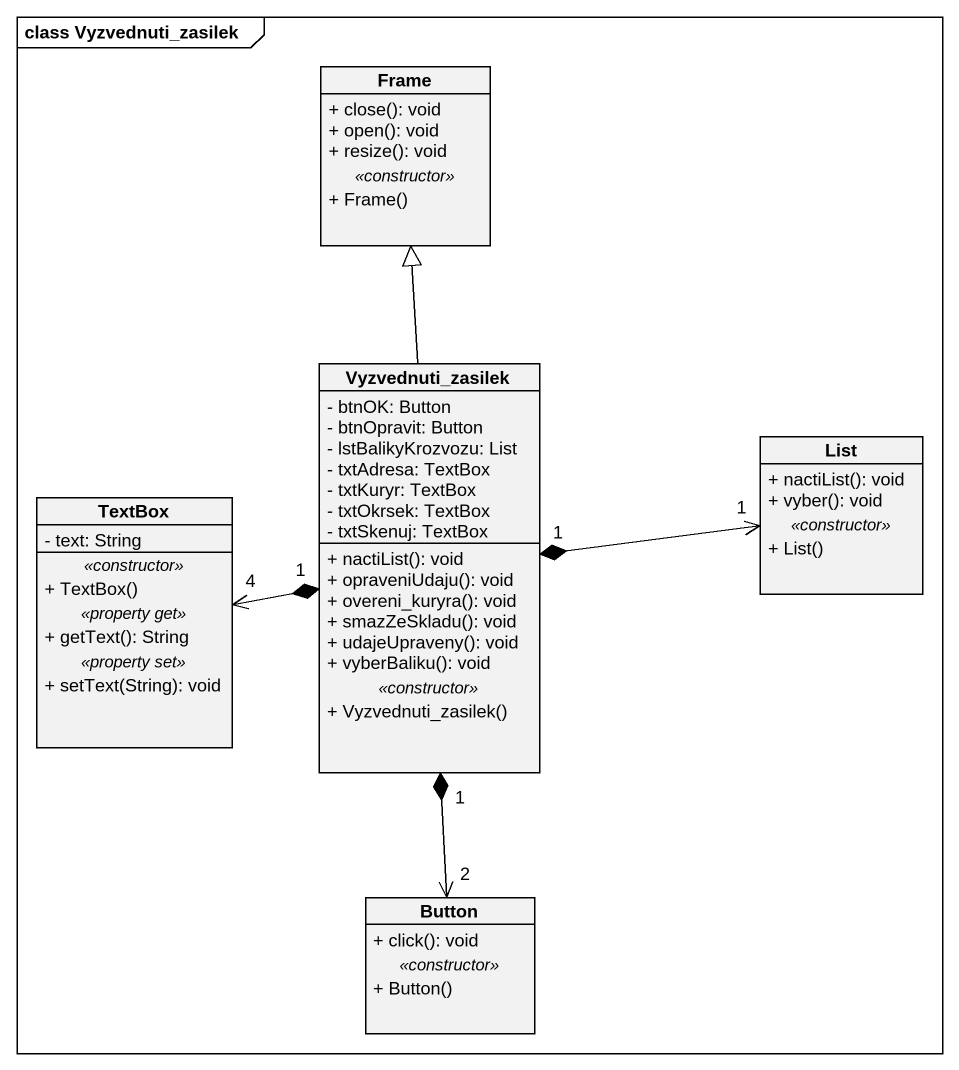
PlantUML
@startuml
mainframe class Vyzvednuti_zasilek
hide circle
hide empty members
skinparam classAttributeIconSize 0
class "Frame" as Frame_ {
  + close(): void
  + open(): void
  + resize(): void
  .. <<constructor>> ..
  + Frame()
}
class Vyzvednuti_zasilek {
  - btnOK: Button
  - btnOpravit: Button
  - lstBalikyKrozvozu: List
  - txtAdresa: TextBox
  - txtKuryr: TextBox
  - txtOkrsek: TextBox
  - txtSkenuj: TextBox
  --
  + nactiList(): void
  + opraveniUdaju(): void
  + overeni_kuryra(): void
  + smazZeSkladu(): void
  + udajeUpraveny(): void
  + vyberBaliku(): void
  .. <<constructor>> ..
  + Vyzvednuti_zasilek()
}
class List {
  + nactiList(): void
  + vyber(): void
  .. <<constructor>> ..
  + List()
}
class TextBox {
  - text: String
  .. <<constructor>> ..
  + TextBox()
  .. <<property get>> ..
  + getText(): String
  .. <<property set>> ..
  + setText(String): void
}
class Button {
  + click(): void
  .. <<constructor>> ..
  + Button()
}
Vyzvednuti_zasilek -up-|> Frame_
List "1" <-left-* "1" Vyzvednuti_zasilek
TextBox "4" <-right-* "1" Vyzvednuti_zasilek
Button "2" <-up-* "1" Vyzvednuti_zasilek
@enduml
